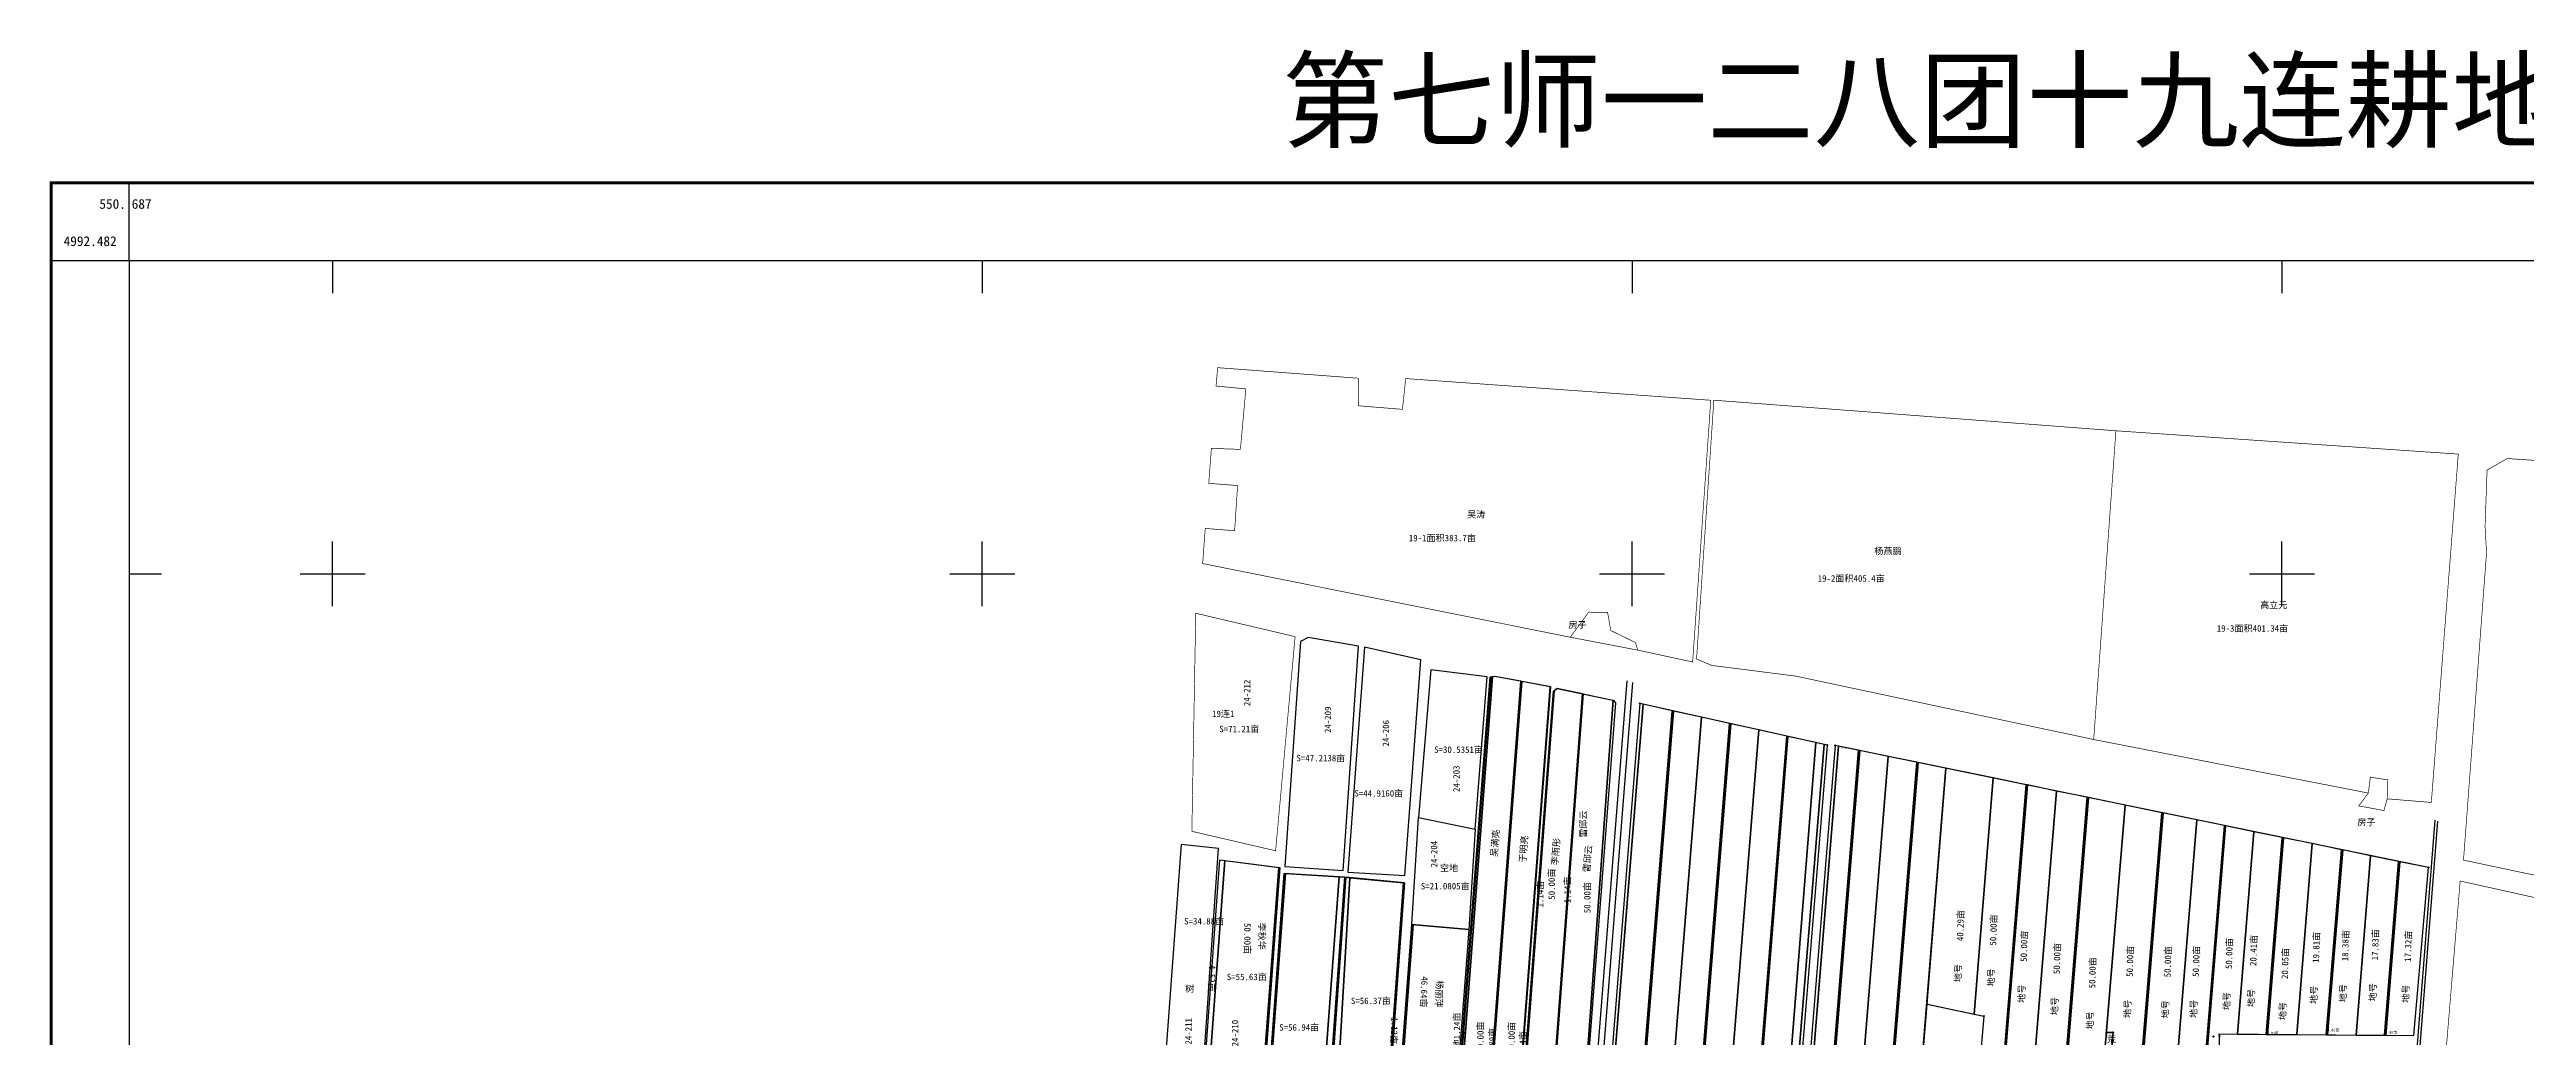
# Model space of a CAD drawing. Extents: x 550491 to 556810, y 4985999 to 4992627.
# Drawn here: x 550564 to 554376, y 4991106 to 4992627 of the extents above; entities that cross this region are included whole.
import ezdxf
from ezdxf.enums import TextEntityAlignment as Align

# ---------------------------------------------------------------- set-up
doc = ezdxf.new("R2010")
doc.units = 0
doc.header["$LTSCALE"] = 10
doc.header["$PDMODE"] = 35
doc.header["$PDSIZE"] = 1
doc.layers.get('0').update_dxf_attribs({"linetype": 'CONTINUOUS'})
for name, color, linetype in [('3经营地地块', 3, 'CONTINUOUS'), ('4-5', 1, 'CONTINUOUS'), ('TK', 7, 'CONTINUOUS'), ('ZDH', 1, 'CONTINUOUS'), ('出水桩', 7, 'CONTINUOUS'), ('地号', 1, 'CONTINUOUS'), ('地块名称', 7, 'CONTINUOUS'), ('地块面积', 1, 'CONTINUOUS'), ('地物扣减', 2, 'CONTINUOUS'), ('大户地', 2, 'CONTINUOUS'), ('大户地注记', 1, 'CONTINUOUS'), ('扣减', 7, 'CONTINUOUS'), ('承包户', 1, 'CONTINUOUS'), ('测地框', 3, 'CONTINUOUS'), ('经营地', 5, 'CONTINUOUS'), ('路林渠', 3, 'CONTINUOUS'), ('身份地', 1, 'CONTINUOUS'), ('身份地面积', 1, 'CONTINUOUS')]:
    doc.layers.add(name, color=color, linetype=linetype)
doc.styles.add('宋体', font='')
doc.styles.get('宋体').set_extended_font_data('SimSun')

msp = doc.modelspace()

# ---------------------------------------------------------------- linework, layer by layer
at = {"linetype": 'Continuous', "flags": 128}
for points, elevation in [([(552954.4, 4990901.1), (552980.7, 4990894.7), (552978.2, 4990865.7), (553036.5, 4990839), (553238.7, 4990795.7), (553300.5, 4991556.3), (553012.1, 4991620.3)], 285.3), ([(553730.2, 4991114.1), (553740.2, 4991113.8), (553738.3, 4991092.2), (553727.9, 4991093.4)], 221.6)]:
    msp.add_lwpolyline(points, close=True, dxfattribs=dict(at, elevation=elevation))
for points, elevation in [([(553012.1, 4991620.3), (552954.4, 4990901.1), (552980.7, 4990894.7), (552978.2, 4990865.7)], 285.3), ([(553017, 4991619.9), (552959.8, 4990905), (552986.1, 4990898.6), (552983, 4990863.5)], 285.3), ([(553904.7, 4991077.6), (553903.9, 4991108.1), (553903.3, 4991111.7), (554203.1, 4991109.3), (554225.9, 4991367.8), (553312.7, 4991555.9), (553251, 4990795.1)], 285.1), ([(553421.1, 4990756.2), (553454.1, 4991157.5), (553541.2, 4991139.2), (553507, 4990737.8)], 285.1)]:
    msp.add_lwpolyline(points, dxfattribs=dict(at, elevation=elevation))
at = {"color": 3, "linetype": 'Continuous', "flags": 128}
msp.add_lwpolyline([(552986.1, 4990898.6), (552959.8, 4990905), (553017, 4991619.2), (553012.1, 4991620.3), (552954.4, 4990901.1), (552980.7, 4990894.7), (552978.2, 4990865.7), (552983, 4990863.5)], close=True, dxfattribs=at)
at = {"linetype": 'Continuous', "flags": 128}
for points in [[(553061.9, 4991609.2), (553017, 4991619.2), (552959.8, 4990905), (552986.1, 4990898.6), (552983, 4990863.5), (553001.4, 4990855.1)], [(553107, 4991599.2), (553063.8, 4991608.8), (553003.3, 4990854.2), (553036.5, 4990839), (553045.9, 4990837)], [(553149.9, 4991589.7), (553107, 4991599.2), (553045.9, 4990837), (553088.9, 4990827.8)], [(553194.9, 4991579.7), (553151.9, 4991589.2), (553090.9, 4990827.4), (553133.9, 4990818.2)], [(553237.9, 4991570.1), (553194.9, 4991579.7), (553133.9, 4990818.2), (553176.9, 4990809)], [(553282.9, 4991560.2), (553239.9, 4991569.7), (553178.9, 4990808.5), (553222, 4990799.3)], [(553295.6, 4991557.4), (553282.9, 4991560.2), (553222, 4990799.3), (553233.7, 4990796.8)], [(553606.4, 4991495.4), (553312.7, 4991555.9), (553251, 4990795.1), (553290.7, 4990787.7), (553291.8, 4990794.6), (553357.4, 4990790), (553380.4, 4990781.3), (553379.4, 4990764.4), (553421.1, 4990756.2), (553454.1, 4991157.5), (553541.2, 4991139.2), (553507, 4990737.8), (553529.2, 4990735.7), (553530.5, 4990743.9), (553545.2, 4990743.5)], [(553348.6, 4991548.5), (553317.7, 4991554.9), (553255.9, 4990794.2), (553286.8, 4990788.4)], [(553394.2, 4991539.1), (553350.5, 4991548.1), (553288.8, 4990788.1), (553290.7, 4990787.7), (553291.8, 4990794.6), (553333.5, 4990791.7)], [(553394.2, 4991539.1), (553350.5, 4991548.1), (553288.8, 4990788.1), (553290.7, 4990787.7), (553291.8, 4990794.6), (553333.5, 4990791.7)], [(553438.2, 4991530), (553394.2, 4991539.1), (553333.5, 4990791.7), (553357.4, 4990790), (553377.4, 4990782.4)], [(553483, 4991520.8), (553440.1, 4991529.6), (553379.4, 4990781.7), (553380.4, 4990781.3), (553379.4, 4990764.4), (553420.9, 4990756.2)], [(553555.8, 4991505.8), (553483, 4991520.8), (553420.9, 4990756.2), (553421.1, 4990756.2), (553454.1, 4991157.5), (553526.2, 4991142.3)], [(553555.8, 4991505.8), (553483, 4991520.8), (553453.5, 4991157.6), (553454.7, 4991157.4), (553526.2, 4991142.3)], [(553606.4, 4991495.4), (553555.8, 4991505.8), (553526.2, 4991142.3), (553541.2, 4991139.2), (553507, 4990737.8), (553529.2, 4990735.7), (553530.5, 4990743.9), (553545.2, 4990743.5)], [(553653.2, 4991485.7), (553608.3, 4991495), (553547.2, 4990743.4), (553547.9, 4990743.4), (553550.5, 4990769.5), (553582.1, 4990763.1), (553580.5, 4990746.2), (553592.8, 4990744)], [(553639, 4990897.8), (553653.3, 4990894.7), (553700.6, 4991476), (553653.2, 4991485.7), (553592.8, 4990744), (553625.2, 4990738.1)], [(553728.4, 4991093.3), (553738.3, 4991092.2), (553740.2, 4991113.8), (553730.2, 4991114.1), (553729.8, 4991110.5), (553758.6, 4991464), (553702.6, 4991475.6), (553655.3, 4990894.2), (553711.2, 4990882)], [(553758.6, 4991464), (553702.6, 4991475.6), (553655.3, 4990894.2), (553711.2, 4990882), (553728.4, 4991093.3), (553738.3, 4991092.2), (553740.2, 4991113.8), (553730.2, 4991114.1), (553729.8, 4991110.5)], [(553728.4, 4991093.3), (553711.2, 4990882), (553767.8, 4990869.7), (553815.3, 4991452.3), (553758.6, 4991464), (553729.8, 4991110.5), (553730.2, 4991114.1), (553740.2, 4991113.8), (553738.3, 4991092.2)], [(553817.2, 4991451.9), (553815.3, 4991452.3), (553767.8, 4990869.7), (553769.8, 4990869.2)], [(553868.9, 4991441.3), (553817.2, 4991451.9), (553769.8, 4990869.2), (553804, 4990861.8), (553795.5, 4990673.9), (553806.3, 4990671.5)], [(553911.5, 4991432.5), (553868.9, 4991441.3), (553806.3, 4990671.5), (553848.8, 4990662.2)], [(553957.1, 4991423.1), (553913.5, 4991432.1), (553850.8, 4990661.7), (553894.4, 4990652.2), (553929.2, 4991080.2), (553904.7, 4991077.6), (553903.9, 4991108.1), (553903.3, 4991111.7), (553931.8, 4991111.5)], [(554000.7, 4991414.1), (553957.1, 4991423.1), (553931.8, 4991111.5), (553976, 4991111.1)], [(554046.7, 4991404.7), (554002.6, 4991413.7), (553978, 4991111.1), (554022.8, 4991110.7)], [(554046.7, 4991404.7), (554002.6, 4991413.7), (553978, 4991111.1), (554022.8, 4991110.7)], [(554091.6, 4991395.4), (554046.7, 4991404.7), (554022.8, 4991110.7), (554068.4, 4991110.4)], [(554136.6, 4991386.1), (554093.6, 4991395), (554070.4, 4991110.4), (554114.1, 4991110)], [(554179.6, 4991377.3), (554136.6, 4991386.1), (554114.1, 4991110), (554157.8, 4991109.7)], [(554225.9, 4991367.8), (554181.6, 4991376.9), (554159.8, 4991109.6), (554203.1, 4991109.3)], [(553738.3, 4991092.2), (553727.9, 4991093.4), (553730.2, 4991114.1), (553740.2, 4991113.8)], [(553727.9, 4991093.4), (553730.2, 4991114.1), (553740.2, 4991113.8), (553738.3, 4991092.2)], [(553740.2, 4991113.8), (553730.2, 4991114.1), (553727.9, 4991093.4), (553738.3, 4991092.2)]]:
    msp.add_lwpolyline(points, close=True, dxfattribs=at)
at = {"color": 2, "linetype": 'Continuous', "flags": 128}
for points in [[(553063.8, 4991608.8), (553061.9, 4991609.2), (553001.4, 4990855.1), (553003.3, 4990854.2)], [(554002.6, 4991413.7), (554000.7, 4991414.1), (553976, 4991111.1), (553978, 4991111.1)], [(554093.6, 4991395), (554091.6, 4991395.4), (554068.4, 4991110.4), (554070.4, 4991110.4)], [(554181.6, 4991376.9), (554179.6, 4991377.3), (554157.8, 4991109.7), (554159.8, 4991109.6)]]:
    msp.add_lwpolyline(points, close=True, dxfattribs=at)
at = {"linetype": 'Continuous', "flags": 128}
for points in [[(553149.9, 4991589.7), (553088.9, 4990827.8)], [(553453.5, 4991157.6), (553454.7, 4991157.4)]]:
    msp.add_lwpolyline(points, dxfattribs=at)
at = {"layer": '3经营地地块', "color": 5, "linetype": 'Continuous', "flags": 128}
msp.add_lwpolyline([(552785.4, 4991661.7), (552781.5, 4991661.1), (552724.1, 4990915.4), (552728.3, 4990913.2)], close=True, dxfattribs=at)
at = {"layer": '4-5', "color": 2, "linetype": 'Continuous', "flags": 128}
msp.add_lwpolyline([(552728.3, 4990913.2), (552725.2, 4990914.8), (552782.6, 4991661.3), (552785.4, 4991661.7)], close=True, dxfattribs=at)
for points, elevation in [([(552365.6, 4991380), (552373.5, 4991378.9), (552344, 4990982.1), (552343.7, 4990982.2), (552337.2, 4990989.2)], 282.5), ([(552373.5, 4991378.9), (552456.1, 4991368.1), (552426.2, 4990965.8), (552344, 4990982.1)], 282.5), ([(552456.1, 4991368.1), (552458, 4991367.8), (552428, 4990965.4), (552426.2, 4990965.8)], 282.5), ([(552464.8, 4991358.7), (552466.7, 4991358.6), (552437.4, 4990964.3), (552435.6, 4990964.9)], 282.2), ([(552466.7, 4991358.6), (552549, 4991353.5), (552518.8, 4990945.7), (552501.5, 4990946.1), (552437.4, 4990964.3)], 282.2), ([(552559.7, 4991352.9), (552565.6, 4991352.3), (552541.3, 4990939.4), (552538.3, 4990941.3), (552536.6, 4990942.4), (552530.6, 4990945.9)], 282.2), ([(552648.1, 4991344.5), (552649.9, 4991344.3), (552619.3, 4990925.5), (552617.5, 4990925.8)], 282.2), ([(552661.1, 4991280.3), (552663.2, 4991280.2), (552636.3, 4990923.6), (552634.3, 4990924)], 282), ([(552663.2, 4991280.2), (552748.8, 4991272.7), (552721.7, 4990913.6), (552711.6, 4990908.3), (552636.3, 4990923.6)], 282)]:
    msp.add_lwpolyline(points, close=True, dxfattribs=dict(at, elevation=elevation))
at = {"layer": 'TK', "linetype": 'Continuous'}
for p, q in [((550687, 4992302.1), (550687, 4992422.1)), ((550687, 4992302.1), (550567, 4992302.1)), ((551000, 4992302.1), (551000, 4992252.1)), ((552000, 4992302.1), (552000, 4992252.1)), ((553000, 4992302.1), (553000, 4992252.1)), ((554000, 4992302.1), (554000, 4992252.1)), ((551000, 4991770.1), (551000, 4991870.1)), ((552000, 4991770.1), (552000, 4991870.1)), ((553000, 4991770.1), (553000, 4991870.1)), ((554000, 4991770.1), (554000, 4991870.1)), ((550687, 4991820.1), (550737, 4991820.1)), ((550950, 4991820.1), (551050, 4991820.1)), ((551950, 4991820.1), (552050, 4991820.1)), ((552950, 4991820.1), (553050, 4991820.1)), ((553950, 4991820.1), (554050, 4991820.1))]:
    msp.add_line(p, q, dxfattribs=at)
at = {"layer": 'TK', "linetype": 'Continuous', "const_width": 5, "flags": 128}
msp.add_lwpolyline([(550567, 4986182.1), (556807, 4986182.1), (556807, 4992422.1), (550567, 4992422.1)], close=True, dxfattribs=at)
at = {"layer": 'TK', "linetype": 'Continuous', "flags": 128}
msp.add_lwpolyline([(550687, 4986302.1), (556687, 4986302.1), (556687, 4992302.1), (550687, 4992302.1)], close=True, dxfattribs=at)
at = {"layer": 'ZDH', "linetype": 'Continuous'}
for p in [(553012.1, 4991620.3, 221.2), (553300.5, 4991556.3, 221.2), (553312.7, 4991555.9, 221.2), (554225.9, 4991367.8, 222.1), (553454.1, 4991157.5, 285.5), (553541.2, 4991139.2, 285.5), (553730.2, 4991114.1, 221.6), (553740.2, 4991113.8, 221.6), (553894.7, 4991107.7, 221.7), (553903.9, 4991108.1, 221.5)]:
    msp.add_point(p, dxfattribs=at)
at = {"layer": '出水桩', "color": 2, "linetype": 'Continuous', "flags": 128}
for points in [[(553151.9, 4991589.2), (553149.9, 4991589.7), (553088.9, 4990827.8), (553090.9, 4990827.4)], [(553239.9, 4991569.7), (553237.9, 4991570.1), (553176.9, 4990809), (553178.9, 4990808.5)], [(553350.5, 4991548.1), (553348.6, 4991548.5), (553286.8, 4990788.4), (553288.8, 4990788.1)], [(553440.1, 4991529.6), (553438.2, 4991530), (553377.4, 4990782.4), (553379.4, 4990781.7)], [(553608.3, 4991495), (553606.4, 4991495.4), (553545.2, 4990743.5), (553547.2, 4990743.4)], [(553702.6, 4991475.6), (553700.6, 4991476), (553653.3, 4990894.7), (553655.3, 4990894.2)], [(553817.2, 4991451.9), (553815.3, 4991452.3), (553767.8, 4990869.7), (553769.8, 4990869.2)], [(553913.5, 4991432.1), (553911.5, 4991432.5), (553848.8, 4990662.2), (553850.8, 4990661.7)]]:
    msp.add_lwpolyline(points, close=True, dxfattribs=at)
at = {"layer": '地物扣减', "color": 7, "linetype": 'Continuous', "flags": 128}
for points in [[(552830.5, 4991654.4), (552828.8, 4991654.7), (552771.1, 4990896.6), (552772.7, 4990896.3)], [(552874.9, 4991646.1), (552873.9, 4991646.2), (552816.4, 4990891.3), (552817.4, 4990891.3)], [(552880.3, 4991640.2), (552879.3, 4991639.5), (552821.8, 4990888.3), (552822.9, 4990887.9)], [(552923.9, 4991635.3), (552924.7, 4991635.1), (552871.9, 4990928.1), (552870.6, 4990928.3)]]:
    msp.add_lwpolyline(points, close=True, dxfattribs=at)
at = {"layer": '大户地', "color": 6, "linetype": 'Continuous', "const_width": 1, "flags": 128}
for points in [[(552362.2, 4992137.5), (552578.9, 4992121.2), (552578.8, 4992078.8), (552646.6, 4992073.3), (552651.6, 4992120.7), (553121.1, 4992087.3), (553093.2, 4991684.4), (553008.8, 4991702.6), (553005.2, 4991714.3), (552967.2, 4991732.8), (552962.3, 4991760.7), (552933.2, 4991761.1), (552904.9, 4991722.5), (552339.1, 4991835.9), (552343.1, 4991890), (552388.3, 4991886.4), (552392.9, 4991956), (552348.5, 4991959.4), (552352.5, 4992013.2), (552397.2, 4992011.7), (552405.6, 4992104.8), (552359.7, 4992109.2)], [(553125.8, 4992087.4), (553744.6, 4992040.3), (553710.4, 4991565), (553252.4, 4991662.5), (553122.6, 4991679.1), (553099.2, 4991688.9)], [(553744.6, 4992040.3), (554271.5, 4992004.4), (554230, 4991468.1), (554162, 4991473.7), (554163.1, 4991502.9), (554136.2, 4991507), (554133, 4991482.6), (553710.4, 4991565)], [(554315.8, 4991979.8), (554346.9, 4991997.6), (555094.5, 4991946.5), (555086.7, 4991208.6), (554279.5, 4991379.3), (554315, 4991852.6), (554312.7, 4991892.6), (554315.8, 4991979.8)], [(552904.9, 4991722.5), (552933.2, 4991761.1), (552962.3, 4991760.7), (552967.2, 4991732.8), (553005.2, 4991714.3), (553008.8, 4991702.6)], [(554118.4, 4991462.8), (554133, 4991482.6), (554136.2, 4991507), (554163.1, 4991502.9), (554162, 4991473.7), (554157.1, 4991455.6)], [(554274.4, 4991347.2), (554510.9, 4991294.6), (554524.2, 4990521), (554263.7, 4990596.6), (554264.3, 4990600.8), (554234, 4990607.3), (554233.6, 4990605.3), (554213.3, 4990611.2)]]:
    msp.add_lwpolyline(points, close=True, dxfattribs=at)
at = {"layer": '扣减', "color": 3, "linetype": 'Continuous', "flags": 128}
for points in [[(553300.5, 4991556.3), (553295.6, 4991557.4), (553233.7, 4990796.8), (553238.7, 4990795.7)], [(553317.7, 4991554.9), (553312.7, 4991555.9), (553251, 4990795.1), (553255.9, 4990794.2)]]:
    msp.add_lwpolyline(points, close=True, dxfattribs=at)
at = {"layer": '扣减', "linetype": 'Continuous', "flags": 128}
msp.add_lwpolyline([(553454.1, 4991157.5), (553453.5, 4991157.6), (553420.9, 4990756.2), (553421.1, 4990756.2)], close=True, dxfattribs=at)
at = {"layer": '测地框', "color": 7, "const_width": 1, "elevation": 15}
msp.add_lwpolyline([(552328.5, 4991759.4), (552481.4, 4991723.4), (552451.4, 4991393.7), (552322.5, 4991423.7), (552328.5, 4991759.4)], dxfattribs=at)
at = {"layer": '测地框', "color": 7, "linetype": 'Continuous', "flags": 128}
for points, elevation in [([(552579.2, 4991708.5), (552501.7, 4991722.3), (552489.6, 4991716), (552465.5, 4991369.3), (552555.2, 4991363.6)], 282.4), ([(552674.9, 4991687.5), (552588.2, 4991707.1), (552562.5, 4991360.7), (552650.5, 4991355.4)], 282.3), ([(552777.2, 4991661.7), (552690.4, 4991672.3), (552671.2, 4991444.8), (552758.3, 4991427.1)], 282), ([(552874.9, 4991646.1), (552788.7, 4991662.2), (552781.5, 4991661.1), (552724.1, 4990915.4), (552732.3, 4990911.1), (552733.3, 4990903.1), (552803.9, 4990890.9), (552817.4, 4990891.3)], 282), ([(552922.7, 4990941.8), (552919.3, 4990941), (552918.5, 4990936), (552916.3, 4990935.6), (552915.3, 4990928.2), (552905.3, 4990923.1), (552869.8, 4990928.4), (552864.9, 4990923.3), (552861, 4990875.5), (552821.8, 4990888.3), (552879.3, 4991639.5), (552884.9, 4991643.5), (552970.5, 4991625.6), (552974.6, 4991621.4)], 282.3), ([(552671.2, 4991444.8), (552758.3, 4991427.1), (552748.8, 4991272.7), (552661.1, 4991280.3)], 282), ([(552363.4, 4991397.1), (552306, 4991403.4), (552277.5, 4991012.7), (552335.8, 4990995.7)], 282.3), ([(552428, 4990965.4), (552343.7, 4990982.2), (552337.2, 4990989.2), (552365.6, 4991380), (552458, 4991367.8)], 282.5), ([(552558.1, 4991352.9), (552464.8, 4991358.7), (552435.6, 4990964.9), (552501.5, 4990946.1), (552528.8, 4990945.4)], 282.2), ([(552649.9, 4991344.3), (552559.7, 4991352.9), (552530.6, 4990945.9), (552536.6, 4990942.4), (552538.3, 4990941.3), (552544.2, 4990937.6), (552619.3, 4990925.5)], 282.2), ([(552661.1, 4991280.3), (552748.8, 4991272.7), (552721.7, 4990913.6), (552711.6, 4990908.3), (552634.3, 4990924)], 282.3)]:
    msp.add_lwpolyline(points, close=True, dxfattribs=dict(at, elevation=elevation))
at = {"layer": '经营地', "color": 1, "linetype": 'Continuous', "flags": 128}
msp.add_lwpolyline([(552781.5, 4991661.1), (552782.6, 4991661.3), (552725.2, 4990914.8), (552724.1, 4990915.4)], close=True, dxfattribs=at)
at = {"layer": '路林渠', "color": 5, "linetype": 'Continuous', "flags": 128}
for points, elevation in [([(552991.7, 4991655.2), (552615.6, 4986883)], 285.5), ([(553000.4, 4991652.7), (552624.5, 4986882.5)], 285.3)]:
    msp.add_lwpolyline(points, dxfattribs=dict(at, elevation=elevation))
at = {"layer": '路林渠', "color": 3, "linetype": 'Continuous', "flags": 128}
msp.add_lwpolyline([(552970.7, 4991625.4), (552974.6, 4991621.4), (552922.7, 4990941.8), (552920.9, 4990941.3)], close=True, dxfattribs=at)
at = {"layer": '路林渠', "color": 4, "linetype": 'Continuous', "flags": 128}
for points, elevation in [([(554239.6, 4991439.5), (553982.2, 4988162.8)], 285.4), ([(554168.3, 4990580.2), (554236.1, 4991440.6)], 286.1)]:
    msp.add_lwpolyline(points, dxfattribs=dict(at, elevation=elevation))
at = {"layer": '身份地', "color": 1, "linetype": 'Continuous', "flags": 128}
for points in [[(552828.8, 4991654.7), (552788.7, 4991662.2), (552785.4, 4991661.7), (552728.3, 4990913.2), (552732.3, 4990911.1), (552733.3, 4990903.1), (552771.1, 4990896.6)], [(552873.9, 4991646.2), (552830.5, 4991654.4), (552772.7, 4990896.3), (552803.9, 4990890.9), (552816.4, 4990891.3)], [(552923.9, 4991635.3), (552884.9, 4991643.5), (552880.3, 4991640.2), (552822.9, 4990887.9), (552861, 4990875.5), (552864.9, 4990923.3), (552869.4, 4990928), (552869.8, 4990928.4), (552870.6, 4990928.3)], [(552924.7, 4991635.1), (552970.5, 4991625.6), (552970.7, 4991625.4), (552920.9, 4990941.3), (552919.3, 4990941), (552918.5, 4990936), (552916.3, 4990935.6), (552915.3, 4990928.2), (552905.3, 4990923.1), (552871.9, 4990928.1)]]:
    msp.add_lwpolyline(points, close=True, dxfattribs=at)
at = {"layer": '身份地', "color": 1, "linetype": 'Continuous', "elevation": 282.2, "flags": 128}
msp.add_lwpolyline([(552464.8, 4991358.7), (552435.6, 4990964.9)], dxfattribs=at)
for points in [[(552549, 4991353.5), (552558.1, 4991352.9), (552528.8, 4990945.4), (552518.8, 4990945.7)], [(552565.6, 4991352.3), (552648.1, 4991344.5), (552617.5, 4990925.8), (552544.2, 4990937.6), (552541.3, 4990939.4)]]:
    msp.add_lwpolyline(points, close=True, dxfattribs=at)

# ---------------------------------------------------------------- texts
at = {"linetype": 'Continuous', "style": '宋体'}
msp.add_text('13.59亩', height=2, dxfattribs=at).set_placement((553322, 4991550.9))
for s, rotation, p in [('40.29亩', 88.4055, (553509.6, 4991254.5)), ('50.00亩', 88.4055, (553560.4, 4991247.7)), ('50.00亩', 88.4055, (553607.4, 4991222.7)), ('50.00亩', 88.4055, (553658.2, 4991203.7)), ('50.00亩', 88.4055, (553923.2, 4991211.5)), ('20.41亩', 88.4055, (553960.7, 4991216.2)), ('19.81亩', 88.4055, (554057.2, 4991221)), ('18.38亩', 88.4055, (554102.1, 4991223.6)), ('17.83亩', 88.4055, (554148, 4991224.9)), ('17.32亩', 88.4055, (554198.6, 4991222.7)), ('地号', 88.4055, (553506.2, 4991191.3)), ('地号', 88.4055, (553557, 4991184.5)), ('50.00亩', 88.4055, (553712.8, 4991181.8)), ('50.00亩', 88.4055, (553770.5, 4991199.5)), ('50.00亩', 88.4055, (553828.7, 4991198.8)), ('50.00亩', 88.4055, (553872.3, 4991199.5)), ('20.05亩', 88.4055, (554009.3, 4991196.2)), ('地号', 88.4055, (553604, 4991159.5)), ('地号', 88.4055, (553919.7, 4991148.3)), ('地号', 88.4055, (553957.2, 4991153)), ('地号', 88.4055, (554053.8, 4991157.8)), ('地号', 88.4055, (554098.7, 4991160.4)), ('地号', 88.4055, (554144.6, 4991161.7)), ('地号', 88.4055, (554195.2, 4991159.5)), ('地号', 88.4055, (553654.8, 4991140.5)), ('地号', 88.4055, (553709.4, 4991118.5)), ('地号', 88.4055, (553767, 4991136.2)), ('地号', 88.4055, (553825.3, 4991135.6)), ('地号', 88.4055, (553868.8, 4991136.2)), ('地号', 88.4055, (554005.9, 4991132.9)), ('荒', 0.3871, (553730.9, 4991098.6, 285.1))]:
    msp.add_text(s, height=10, rotation=rotation, dxfattribs=at).set_placement(p)
at = {"layer": '4-5', "color": 2, "linetype": 'Continuous', "style": '宋体'}
for s, rotation, p in [('50.00亩', 270, (552408.4, 4991258.5)), ('李秋华', 270, (552430.6, 4991262.2)), ('4.52亩', 267.953, (552353.6, 4991197.3, 282)), ('46.64亩', 267.953, (552680.3, 4991176.4)), ('杨丽萍', 267.953, (552703.4, 4991173.3)), ('1.12亩', 267.953, (552634.4, 4991116.8, 564.2))]:
    msp.add_text(s, height=10, rotation=rotation, dxfattribs=at).set_placement(p, align=Align.MIDDLE)
for s, height, p in [('经营地1.24亩', 10, (552735.4, 4991061.5)), ('杨丽萍3.36亩', 5, (552742.3, 4991072))]:
    msp.add_text(s, height=height, rotation=90, dxfattribs=at).set_placement(p)
at = {"layer": 'TK', "linetype": 'Continuous', "style": '宋体'}
msp.add_text('第七师一二八团十九连耕地普查图', height=120, dxfattribs=at).set_placement((553688.6, 4992453), align=Align.BOTTOM_CENTER)
msp.add_text('550.', height=15, dxfattribs=at).set_placement((550682, 4992389.6), align=Align.MIDDLE_RIGHT)
msp.add_text('687', height=15, dxfattribs=at).set_placement((550691, 4992389.6), align=Align.MIDDLE_LEFT)
msp.add_text('4992.482', height=15, dxfattribs=at).set_placement((550627, 4992332.1), align=Align.MIDDLE)
at = {"layer": '出水桩', "linetype": 'Continuous', "style": '宋体'}
for s, p in [('0.91亩', (553976.9, 4991111.1, 285.1)), ('0.86亩', (554069.9, 4991115.8)), ('0.80亩', (554159.1, 4991112.2))]:
    msp.add_text(s, height=4, dxfattribs=at).set_placement(p)
at = {"layer": '地号', "color": 1, "linetype": 'Continuous', "style": '宋体'}
msp.add_text('19连1', height=10, dxfattribs=at).set_placement((552353.6, 4991599.6, 284.8))
at = {"layer": '地号', "color": 7, "linetype": 'Continuous', "style": '宋体'}
msp.add_text('空地', height=10, dxfattribs=at).set_placement((552704.3, 4991362.3, 284.8))
at = {"layer": '地号', "color": 3, "linetype": 'Continuous', "style": '宋体'}
msp.add_text('树', height=10, dxfattribs=at).set_placement((552312.2, 4991176.4, 284.8))
at = {"layer": '地块名称', "color": 7, "linetype": 'Continuous', "style": '宋体'}
for s, p in [('24-212', (552412.4, 4991616.4, 284.8)), ('24-209', (552536.8, 4991575, 284.8)), ('24-206', (552626.1, 4991554.3, 284.8)), ('24-203', (552734.6, 4991484.2, 284.8)), ('24-204', (552700.2, 4991368.2, 284.8)), ('24-211', (552322.2, 4991095.4, 284.8)), ('24-210', (552393.9, 4991092.6, 284.8))]:
    msp.add_text(s, height=10, rotation=90, dxfattribs=at).set_placement(p)
at = {"layer": '地块面积', "color": 7, "linetype": 'Continuous', "style": '宋体'}
for s, p in [('S=71.21亩', (552395.6, 4991581.6)), ('S=30.5351亩', (552733, 4991549.8)), ('S=47.2138亩', (552521.1, 4991536.7)), ('S=44.9160亩', (552610.3, 4991482.5)), ('S=21.0805亩', (552712.5, 4991339.6)), ('S=34.88亩', (552341.5, 4991285.6)), ('S=55.63亩', (552407.1, 4991199.9)), ('S=56.37亩', (552598.1, 4991163)), ('S=56.94亩', (552487.8, 4991122.1))]:
    msp.add_text(s, height=10, dxfattribs=at).set_placement(p, align=Align.MIDDLE)
at = {"layer": '地物扣减', "color": 7, "linetype": 'Continuous', "style": '宋体'}
for s, p in [('1.14亩', (552863.4, 4991306.5)), ('1.14亩', (552905.5, 4991313)), ('1.89亩', (552789.7, 4991080.1)), ('1.14亩', (552836.7, 4991075.1))]:
    msp.add_text(s, height=10, rotation=90, dxfattribs=at).set_placement(p)
at = {"layer": '大户地注记', "color": 6, "linetype": 'Continuous', "style": '宋体'}
for s, p in [('吴涛', (552746.2, 4991906.7)), ('19-1面积383.7亩', (552656.4, 4991870.2)), ('杨燕鹏', (553372.8, 4991850.1)), ('19-2面积405.4亩', (553285.6, 4991808)), ('房子', (552902.1, 4991736.4)), ('19-3面积401.34亩', (553899.8, 4991731.1)), ('高立元', (553966.5, 4991767)), ('房子', (554116.1, 4991432.6))]:
    msp.add_text(s, height=10, dxfattribs=at).set_placement(p)
at = {"layer": '承包户', "color": 1, "linetype": 'Continuous', "style": '宋体'}
msp.add_text('雷邱云', height=10, rotation=90, dxfattribs=at).set_placement((552930, 4991413.7, 284.8))
for s, p in [('吴满亮', (552788.8, 4991405.5)), ('于明亮', (552832.7, 4991396.4)), ('李雨彤', (552882.2, 4991392.4)), ('雷邱云', (552931.3, 4991381.5))]:
    msp.add_text(s, height=10, rotation=85, dxfattribs=at).set_placement(p, align=Align.MIDDLE)
at = {"layer": '身份地面积', "color": 1, "linetype": 'Continuous', "style": '宋体'}
for p in [(552881.2, 4991318.3), (552936, 4991297.6), (552771.5, 4991082.9), (552819.5, 4991082.6)]:
    msp.add_text('50.00亩', height=10, rotation=90, dxfattribs=at).set_placement(p)

doc.saveas('drawing.dxf')
